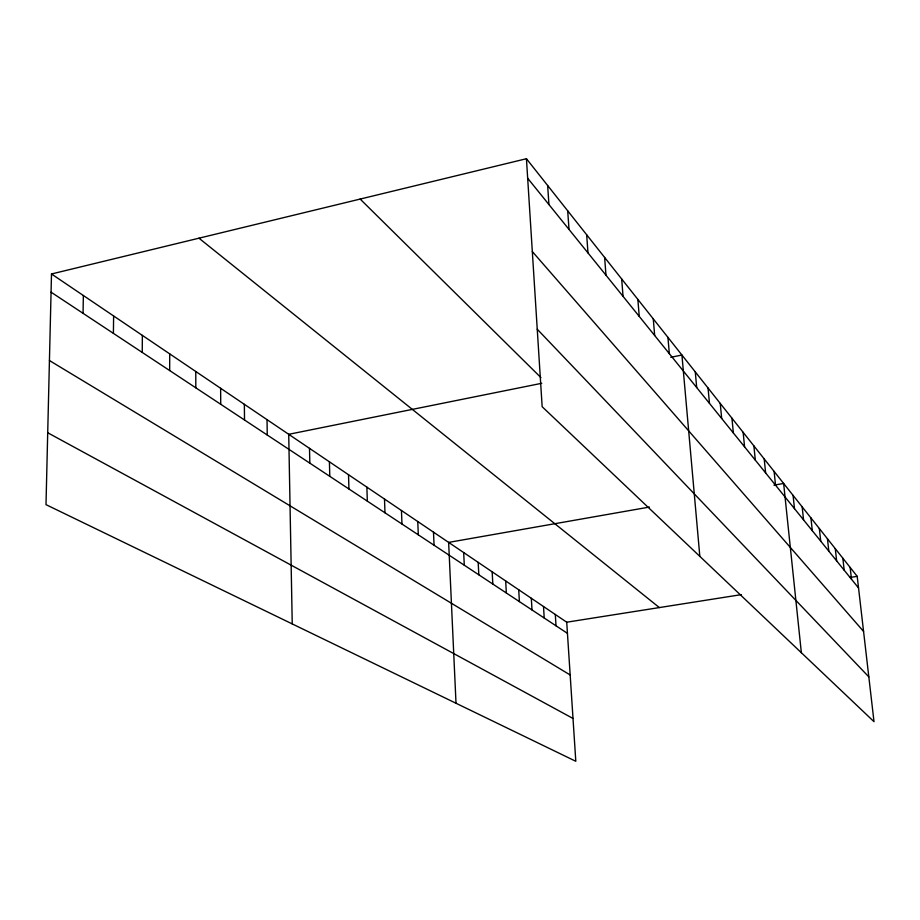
<?xml version="1.0" encoding="UTF-8"?>
<svg xmlns="http://www.w3.org/2000/svg" width="920" height="920" viewBox="0 0 920 920"><rect width="100%" height="100%" fill="white"/><g stroke="black" fill="none" stroke-linecap="round" stroke-linejoin="round"><path stroke-width="1.38" d="M169.671 370.553L169.717 353.878M142.243 352.417L142.358 335.386M113.401 333.362L113.62 315.962M83.053 313.317L83.363 295.516M51.497 273.976L46 504.643L575.805 761.277L566.72 622.207L51.497 273.976L526.435 158.723L857.198 576.334L874 721.671L542.156 406.709L526.435 158.723M541.765 383.295L288.719 434.309L292.238 623.921M670.76 357.293L681.927 355.039L699.832 556.358M649.417 507.069L448.638 542.397L456.009 703.248M773.927 485.162L783.633 483.46L801.355 652.717M566.72 622.207L741.416 594.619M850.23 577.438L857.198 576.334M47.713 432.756L572.999 718.451M49.427 360.536L570.17 674.969M51.06 292.18L567.444 633.362M198.961 238.188L659.352 607.58M360.157 199.065L540.937 377.591M537.245 329.222L868.825 676.879M532.323 251.562L863.569 631.431M527.666 178.227L858.544 587.983M850.137 567.422L851.494 579.255M842.835 558.21L844.203 570.216M835.279 548.665L836.648 560.866M827.448 538.775L828.828 551.183M819.329 528.517L820.72 541.132M810.911 517.891L812.303 530.713M802.159 506.851L803.562 519.892M793.074 495.385L794.489 508.656M774.111 471.431L775.525 485.173M764.198 458.919L765.624 472.903M753.882 445.889L755.308 460.126M743.141 432.319L744.567 446.832M731.94 418.186L733.366 432.963M720.245 403.431L721.682 418.485M708.043 388.01L709.469 403.362M695.279 371.898L696.704 387.561M667.931 337.375L669.346 353.683M653.269 318.86L654.672 335.501M637.859 299.414L639.25 316.411M621.667 278.967L623.047 296.343M604.624 257.45L605.981 275.207M586.661 234.761L587.995 252.931M567.697 210.829L569.009 229.413M547.653 185.518L548.929 204.562M555.3 614.491L556.025 625.807M543.513 606.521L544.214 618.01M531.323 598.276L532.013 609.948M518.719 589.766L519.397 601.611M505.678 580.945L506.345 592.986M492.166 571.814L492.821 584.05M478.181 562.361L478.814 574.793M463.68 552.563L464.289 565.202M433.492 532.162L434.056 545.226M417.772 521.536L418.312 534.83M401.453 510.508L401.971 524.032M384.502 499.042L384.985 512.808M366.873 487.128L367.322 501.135M348.53 474.731L348.933 488.991M329.417 461.817L329.785 476.341M309.499 448.35L309.833 463.151M267.03 419.647L267.26 435.022M244.352 404.317L244.524 420.003M220.627 388.286L220.731 404.282M195.776 371.484L195.81 387.815"/></g></svg>
